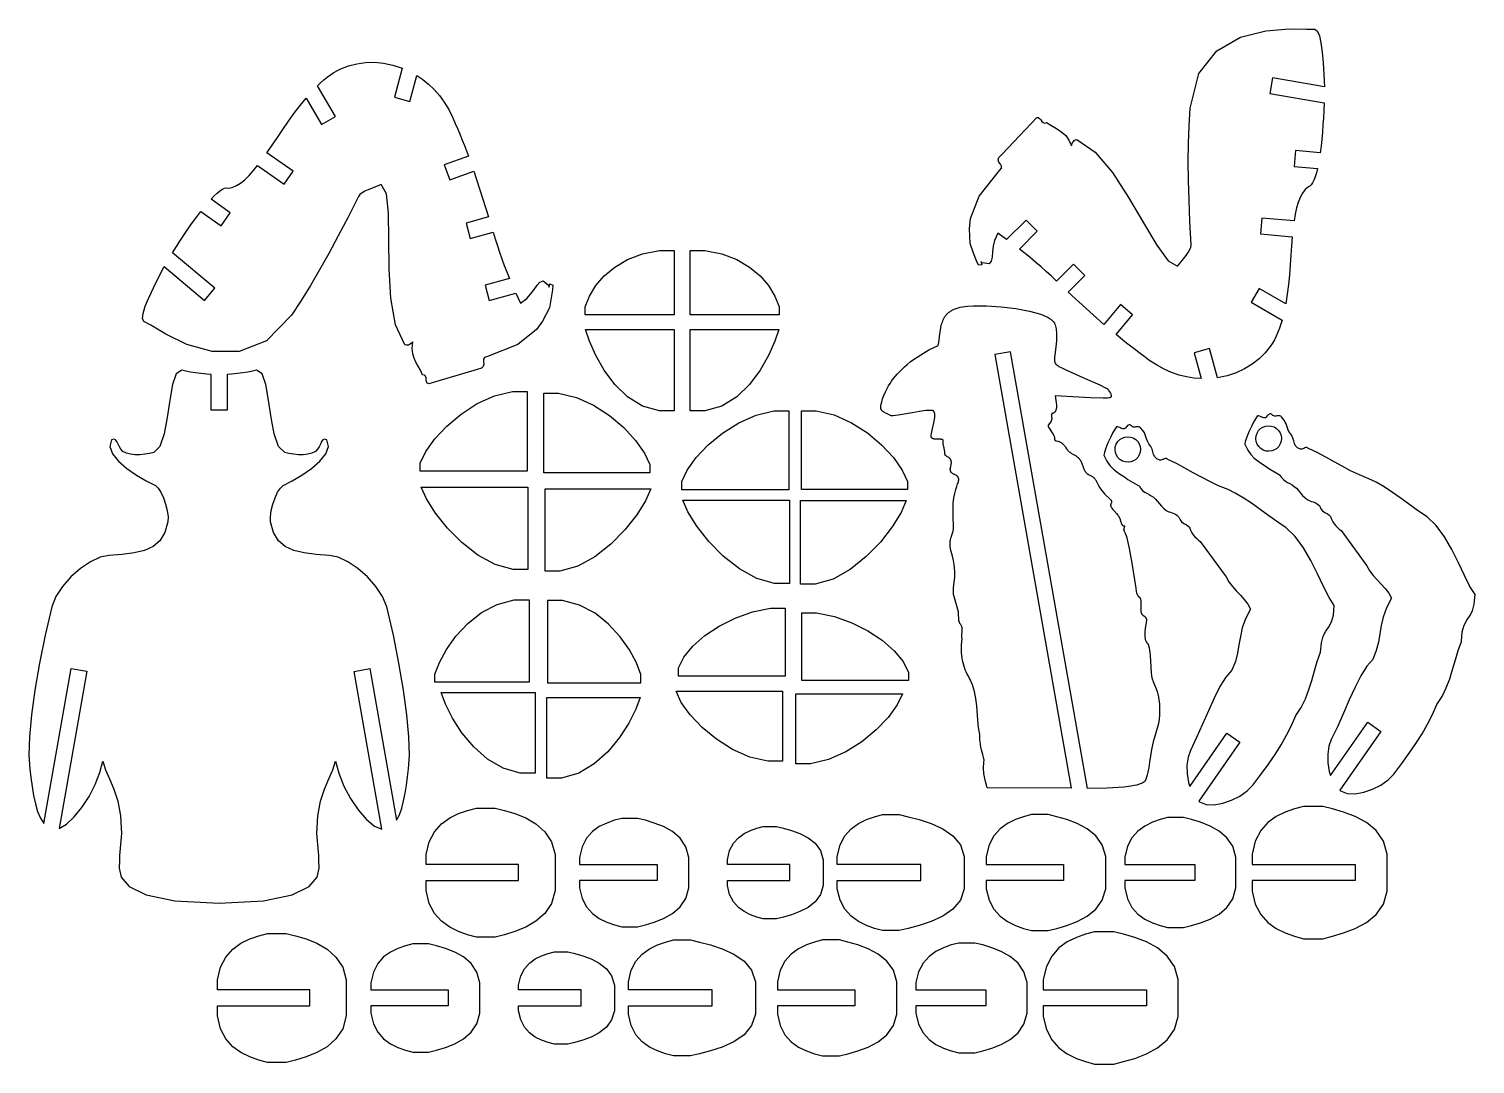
# Model space of a CAD drawing. Extents: x 21.9 to 44.5, y -44.5 to -28.3.
import ezdxf

# ---------------------------------------------------------------- set-up
doc = ezdxf.new("R2010")
doc.units = 0
doc.header["$MEASUREMENT"] = 0
doc.layers.add('DXF', color=18, linetype='CONTINUOUS')

msp = doc.modelspace()

# ---------------------------------------------------------------- linework, layer by layer
at = {"layer": 'DXF'}
for points in [[(37.058, -31.507), (37.008, -31.623), (36.989, -31.709), (36.979, -31.8), (36.97, -31.885), (36.958, -31.947), (36.923, -31.988), (36.817, -31.972), (36.793, -31.949), (36.812, -32.003), (36.758, -32.01), (36.725, -31.941), (36.679, -31.822), (36.627, -31.671), (36.614, -31.437), (36.634, -31.279), (36.77, -30.925), (37.088, -30.525), (37.12, -30.491), (37.119, -30.459), (37.101, -30.428), (37.078, -30.396), (37.065, -30.36), (37.077, -30.319), (37.127, -30.27), (37.67, -29.694), (37.695, -29.694), (37.715, -29.709), (37.733, -29.731), (37.751, -29.755), (37.771, -29.775), (37.795, -29.782), (37.824, -29.772), (37.889, -29.817), (37.952, -29.854), (38.013, -29.889), (38.071, -29.928), (38.124, -29.979), (38.172, -30.048), (38.214, -30.141), (38.222, -30.115), (38.229, -30.094), (38.238, -30.077), (38.249, -30.063), (38.263, -30.052), (38.279, -30.045), (38.301, -30.04), (38.584, -30.237), (38.855, -30.558), (39.11, -30.946), (39.343, -31.344), (39.552, -31.695), (39.732, -31.941), (39.878, -32.026), (39.926, -31.963), (39.971, -31.907), (40.011, -31.855), (40.045, -31.808), (40.071, -31.765), (40.087, -31.725), (40.092, -31.688), (40.072, -31.326), (40.057, -30.992), (40.048, -30.681), (40.045, -30.387), (40.048, -30.104), (40.057, -29.827), (40.073, -29.551), (40.21, -29.007), (40.493, -28.648), (40.863, -28.438), (41.261, -28.337), (41.626, -28.307), (41.9, -28.312), (42.024, -28.312), (42.066, -28.339), (42.099, -28.413), (42.125, -28.526), (42.144, -28.671), (42.158, -28.839), (42.169, -29.022), (42.179, -29.214), (41.366, -29.071), (41.323, -29.317), (42.174, -29.467), (42.168, -29.583), (42.163, -29.698), (42.156, -29.812), (42.148, -29.925), (42.139, -30.035), (42.128, -30.143), (42.114, -30.248), (41.725, -30.214), (41.703, -30.463), (42.069, -30.495), (42.052, -30.564), (42.034, -30.625), (42.015, -30.676), (41.994, -30.719), (41.973, -30.75), (41.95, -30.77), (41.927, -30.779), (41.876, -30.822), (41.833, -30.878), (41.796, -30.946), (41.765, -31.024), (41.74, -31.112), (41.719, -31.209), (41.702, -31.314), (41.197, -31.27), (41.176, -31.519), (41.675, -31.563), (41.664, -31.706), (41.653, -31.854), (41.642, -32.005), (41.63, -32.158), (41.615, -32.312), (41.596, -32.464), (41.572, -32.613), (41.155, -32.372), (41.03, -32.589), (41.514, -32.868), (41.495, -32.934), (41.473, -32.997), (41.449, -33.059), (41.423, -33.119), (41.394, -33.176), (41.363, -33.231), (41.329, -33.282), (41.25, -33.382), (41.155, -33.474), (41.047, -33.558), (40.926, -33.632), (40.794, -33.693), (40.652, -33.74), (40.502, -33.772), (40.379, -33.315), (40.138, -33.379), (40.247, -33.785), (40.133, -33.778), (40.018, -33.76), (39.901, -33.731), (39.783, -33.69), (39.665, -33.637), (39.547, -33.572), (39.429, -33.494), (39.348, -33.435), (39.27, -33.377), (39.195, -33.32), (39.121, -33.263), (39.05, -33.207), (38.981, -33.151), (38.914, -33.096), (39.173, -32.787), (38.982, -32.626), (38.723, -32.935), (38.165, -32.429), (38.423, -32.17), (38.247, -31.993), (37.982, -32.258), (37.901, -32.182), (37.819, -32.108), (37.738, -32.035), (37.656, -31.964), (37.572, -31.893), (37.487, -31.824), (37.4, -31.756), (37.679, -31.478), (37.502, -31.301), (37.195, -31.607)], [(29.578, -32.604), (29.678, -32.528), (29.738, -32.464), (29.792, -32.39), (29.843, -32.32), (29.883, -32.274), (29.935, -32.255), (30.018, -32.321), (30.028, -32.354), (30.039, -32.298), (30.089, -32.319), (30.083, -32.395), (30.063, -32.521), (30.033, -32.678), (29.927, -32.887), (29.83, -33.014), (29.536, -33.253), (29.061, -33.44), (29.016, -33.454), (29, -33.481), (29.001, -33.517), (29.004, -33.557), (28.997, -33.594), (28.967, -33.624), (28.9, -33.641), (28.141, -33.869), (28.119, -33.856), (28.109, -33.833), (28.104, -33.804), (28.101, -33.775), (28.093, -33.748), (28.077, -33.73), (28.046, -33.724), (28.013, -33.652), (27.977, -33.589), (27.941, -33.528), (27.911, -33.465), (27.89, -33.395), (27.883, -33.311), (27.893, -33.21), (27.874, -33.228), (27.856, -33.242), (27.84, -33.253), (27.824, -33.259), (27.807, -33.262), (27.788, -33.26), (27.767, -33.254), (27.62, -32.941), (27.546, -32.527), (27.52, -32.064), (27.517, -31.603), (27.511, -31.195), (27.479, -30.892), (27.394, -30.745), (27.322, -30.775), (27.255, -30.802), (27.194, -30.826), (27.141, -30.85), (27.097, -30.874), (27.063, -30.901), (27.04, -30.931), (26.877, -31.254), (26.723, -31.551), (26.575, -31.825), (26.431, -32.081), (26.287, -32.324), (26.141, -32.559), (25.989, -32.791), (25.598, -33.194), (25.173, -33.362), (24.747, -33.36), (24.353, -33.249), (24.021, -33.091), (23.786, -32.95), (23.679, -32.888), (23.656, -32.844), (23.664, -32.763), (23.699, -32.652), (23.755, -32.518), (23.826, -32.365), (23.908, -32.2), (23.996, -32.029), (24.628, -32.56), (24.789, -32.368), (24.127, -31.813), (24.189, -31.716), (24.252, -31.619), (24.315, -31.523), (24.378, -31.429), (24.441, -31.338), (24.505, -31.251), (24.569, -31.167), (24.889, -31.391), (25.032, -31.186), (24.731, -30.976), (24.781, -30.924), (24.827, -30.881), (24.869, -30.845), (24.908, -30.819), (24.943, -30.802), (24.972, -30.796), (24.997, -30.801), (25.062, -30.789), (25.128, -30.762), (25.193, -30.721), (25.259, -30.669), (25.325, -30.605), (25.392, -30.532), (25.459, -30.449), (25.874, -30.74), (26.017, -30.535), (25.607, -30.248), (25.688, -30.129), (25.771, -30.006), (25.857, -29.881), (25.944, -29.754), (26.033, -29.629), (26.126, -29.507), (26.221, -29.39), (26.461, -29.806), (26.678, -29.681), (26.399, -29.198), (26.448, -29.151), (26.499, -29.106), (26.55, -29.064), (26.603, -29.026), (26.656, -28.991), (26.711, -28.959), (26.766, -28.931), (26.885, -28.885), (27.013, -28.852), (27.149, -28.834), (27.29, -28.83), (27.435, -28.843), (27.581, -28.873), (27.727, -28.921), (27.605, -29.378), (27.846, -29.443), (27.955, -29.037), (28.05, -29.1), (28.14, -29.174), (28.227, -29.257), (28.309, -29.351), (28.385, -29.456), (28.455, -29.572), (28.518, -29.698), (28.558, -29.789), (28.597, -29.879), (28.633, -29.966), (28.668, -30.052), (28.702, -30.136), (28.734, -30.219), (28.764, -30.3), (28.385, -30.438), (28.471, -30.673), (28.85, -30.535), (29.08, -31.253), (28.726, -31.348), (28.791, -31.589), (29.152, -31.492), (29.185, -31.598), (29.219, -31.703), (29.253, -31.807), (29.288, -31.91), (29.325, -32.013), (29.364, -32.115), (29.406, -32.217), (29.025, -32.319), (29.09, -32.561), (29.509, -32.449)], [(31.757, -31.778), (31.989, -31.778), (31.989, -32.787), (30.595, -32.787), (30.595, -32.66), (30.661, -32.492), (30.76, -32.328), (30.893, -32.175), (31.06, -32.037), (31.259, -31.921), (31.491, -31.833)], [(32.239, -31.778), (32.47, -31.778), (32.736, -31.833), (32.968, -31.921), (33.168, -32.037), (33.334, -32.175), (33.467, -32.328), (33.567, -32.492), (33.633, -32.66), (33.633, -32.787), (32.239, -32.787)], [(38.466, -40.204), (37.26, -33.364), (37.014, -33.407), (38.212, -40.203), (36.895, -40.197), (36.867, -40.099), (36.855, -40.049), (36.845, -39.997), (36.842, -39.97), (36.839, -39.943), (36.837, -39.915), (36.837, -39.886), (36.838, -39.856), (36.84, -39.825), (36.843, -39.794), (36.848, -39.761), (36.838, -39.715), (36.828, -39.676), (36.805, -39.603), (36.795, -39.56), (36.787, -39.509), (36.78, -39.444), (36.776, -39.363), (36.759, -39.25), (36.748, -39.136), (36.729, -38.909), (36.715, -38.798), (36.706, -38.743), (36.695, -38.689), (36.681, -38.636), (36.664, -38.584), (36.643, -38.533), (36.632, -38.508), (36.619, -38.483), (36.6, -38.449), (36.582, -38.415), (36.565, -38.38), (36.551, -38.345), (36.538, -38.309), (36.526, -38.273), (36.517, -38.236), (36.508, -38.199), (36.502, -38.161), (36.497, -38.121), (36.493, -38.081), (36.492, -38.04), (36.492, -37.997), (36.493, -37.954), (36.5, -37.862), (36.499, -37.854), (36.498, -37.846), (36.497, -37.83), (36.496, -37.814), (36.497, -37.799), (36.502, -37.745), (36.503, -37.732), (36.503, -37.718), (36.503, -37.712), (36.503, -37.705), (36.502, -37.698), (36.501, -37.692), (36.499, -37.685), (36.498, -37.678), (36.495, -37.671), (36.493, -37.664), (36.49, -37.657), (36.486, -37.649), (36.482, -37.642), (36.477, -37.634), (36.475, -37.632), (36.473, -37.63), (36.471, -37.627), (36.469, -37.625), (36.466, -37.62), (36.463, -37.614), (36.46, -37.609), (36.458, -37.603), (36.456, -37.597), (36.454, -37.591), (36.453, -37.585), (36.451, -37.579), (36.449, -37.566), (36.447, -37.552), (36.447, -37.539), (36.445, -37.485), (36.444, -37.46), (36.443, -37.449), (36.443, -37.444), (36.442, -37.438), (36.371, -37.182), (36.368, -37.166), (36.366, -37.151), (36.365, -37.136), (36.364, -37.121), (36.364, -37.107), (36.365, -37.092), (36.367, -37.063), (36.382, -36.933), (36.385, -36.894), (36.386, -36.852), (36.385, -36.806), (36.382, -36.755), (36.375, -36.699), (36.365, -36.637), (36.35, -36.569), (36.33, -36.493), (36.321, -36.455), (36.318, -36.437), (36.315, -36.421), (36.313, -36.405), (36.312, -36.39), (36.312, -36.375), (36.312, -36.361), (36.313, -36.348), (36.314, -36.336), (36.316, -36.324), (36.318, -36.312), (36.323, -36.29), (36.33, -36.269), (36.356, -36.189), (36.359, -36.178), (36.361, -36.167), (36.363, -36.156), (36.365, -36.145), (36.366, -36.132), (36.366, -36.12), (36.366, -36.107), (36.365, -36.093), (36.358, -35.958), (36.358, -35.841), (36.363, -35.74), (36.373, -35.654), (36.386, -35.583), (36.4, -35.523), (36.416, -35.475), (36.43, -35.436), (36.437, -35.418), (36.442, -35.402), (36.444, -35.394), (36.445, -35.387), (36.446, -35.38), (36.447, -35.374), (36.447, -35.368), (36.447, -35.362), (36.447, -35.357), (36.446, -35.352), (36.446, -35.349), (36.445, -35.347), (36.445, -35.345), (36.444, -35.342), (36.443, -35.34), (36.443, -35.338), (36.442, -35.336), (36.441, -35.334), (36.44, -35.332), (36.439, -35.33), (36.438, -35.328), (36.437, -35.327), (36.434, -35.323), (36.432, -35.32), (36.429, -35.317), (36.426, -35.314), (36.423, -35.311), (36.419, -35.309), (36.416, -35.306), (36.412, -35.304), (36.405, -35.3), (36.389, -35.292), (36.373, -35.284), (36.365, -35.28), (36.357, -35.276), (36.35, -35.271), (36.346, -35.268), (36.343, -35.266), (36.339, -35.263), (36.336, -35.26), (36.333, -35.257), (36.331, -35.254), (36.328, -35.25), (36.326, -35.246), (36.324, -35.242), (36.323, -35.24), (36.322, -35.238), (36.321, -35.236), (36.32, -35.234), (36.319, -35.229), (36.318, -35.224), (36.317, -35.219), (36.316, -35.213), (36.316, -35.207), (36.316, -35.201), (36.317, -35.195), (36.318, -35.188), (36.319, -35.18), (36.32, -35.173), (36.322, -35.165), (36.326, -35.149), (36.329, -35.134), (36.331, -35.12), (36.332, -35.108), (36.332, -35.102), (36.332, -35.096), (36.332, -35.091), (36.331, -35.086), (36.33, -35.081), (36.33, -35.077), (36.329, -35.072), (36.327, -35.068), (36.326, -35.064), (36.325, -35.06), (36.323, -35.057), (36.321, -35.053), (36.319, -35.05), (36.317, -35.047), (36.315, -35.044), (36.313, -35.041), (36.311, -35.038), (36.308, -35.036), (36.306, -35.033), (36.303, -35.031), (36.298, -35.027), (36.293, -35.023), (36.281, -35.016), (36.27, -35.009), (36.259, -35.003), (36.254, -34.999), (36.249, -34.996), (36.247, -34.994), (36.245, -34.992), (36.243, -34.99), (36.241, -34.988), (36.239, -34.986), (36.237, -34.984), (36.236, -34.981), (36.234, -34.979), (36.233, -34.976), (36.233, -34.975), (36.232, -34.974), (36.231, -34.971), (36.23, -34.968), (36.23, -34.965), (36.229, -34.961), (36.229, -34.958), (36.229, -34.954), (36.229, -34.94), (36.229, -34.926), (36.227, -34.912), (36.225, -34.899), (36.22, -34.874), (36.213, -34.85), (36.208, -34.827), (36.205, -34.816), (36.204, -34.805), (36.202, -34.794), (36.202, -34.789), (36.202, -34.783), (36.202, -34.778), (36.203, -34.772), (36.203, -34.767), (36.204, -34.761), (36.204, -34.76), (36.205, -34.758), (36.205, -34.757), (36.205, -34.756), (36.205, -34.755), (36.205, -34.754), (36.205, -34.754), (36.204, -34.753), (36.204, -34.753), (36.204, -34.752), (36.204, -34.751), (36.204, -34.751), (36.204, -34.75), (36.204, -34.75), (36.203, -34.75), (36.203, -34.749), (36.203, -34.749), (36.203, -34.748), (36.202, -34.748), (36.202, -34.747), (36.202, -34.747), (36.201, -34.746), (36.201, -34.746), (36.2, -34.745), (36.199, -34.745), (36.199, -34.744), (36.198, -34.743), (36.197, -34.743), (36.196, -34.742), (36.195, -34.742), (36.194, -34.741), (36.192, -34.741), (36.191, -34.74), (36.188, -34.739), (36.186, -34.739), (36.183, -34.738), (36.18, -34.737), (36.173, -34.737), (36.165, -34.736), (36.149, -34.736), (36.114, -34.736), (36.096, -34.736), (36.078, -34.735), (36.069, -34.734), (36.061, -34.732), (36.057, -34.731), (36.054, -34.73), (36.05, -34.729), (36.046, -34.728), (36.043, -34.726), (36.04, -34.725), (36.037, -34.723), (36.034, -34.721), (36.033, -34.72), (36.031, -34.719), (36.03, -34.718), (36.029, -34.717), (36.028, -34.716), (36.026, -34.715), (36.025, -34.714), (36.024, -34.712), (36.023, -34.711), (36.023, -34.71), (36.022, -34.708), (36.021, -34.707), (36.02, -34.705), (36.02, -34.703), (36.019, -34.702), (36.018, -34.7), (36.018, -34.698), (36.018, -34.696), (36.017, -34.695), (36.017, -34.693), (36.017, -34.691), (36.017, -34.689), (36.017, -34.684), (36.017, -34.675), (36.018, -34.665), (36.022, -34.643), (36.032, -34.592), (36.059, -34.477), (36.069, -34.42), (36.072, -34.393), (36.073, -34.381), (36.074, -34.369), (36.074, -34.357), (36.073, -34.346), (36.073, -34.341), (36.072, -34.336), (36.071, -34.331), (36.07, -34.326), (36.069, -34.321), (36.068, -34.317), (36.066, -34.313), (36.064, -34.309), (36.063, -34.307), (36.062, -34.306), (36.061, -34.304), (36.06, -34.302), (36.059, -34.301), (36.058, -34.299), (36.056, -34.298), (36.055, -34.296), (36.054, -34.295), (36.054, -34.295), (36.053, -34.294), (36.052, -34.294), (36.051, -34.293), (36.05, -34.292), (36.048, -34.291), (36.046, -34.29), (36.044, -34.289), (36.041, -34.288), (36.039, -34.287), (36.036, -34.287), (36.033, -34.286), (36.026, -34.285), (36.019, -34.284), (36.012, -34.283), (35.995, -34.283), (35.976, -34.283), (35.934, -34.286), (35.832, -34.3), (35.718, -34.319), (35.501, -34.358), (35.458, -34.363), (35.422, -34.367), (35.407, -34.367), (35.4, -34.367), (35.395, -34.367), (35.389, -34.366), (35.387, -34.366), (35.385, -34.365), (35.382, -34.365), (35.381, -34.364), (35.38, -34.364), (35.379, -34.363), (35.378, -34.363), (35.377, -34.363), (35.326, -34.338), (35.3, -34.325), (35.287, -34.318), (35.275, -34.311), (35.264, -34.303), (35.259, -34.299), (35.254, -34.295), (35.249, -34.291), (35.245, -34.286), (35.241, -34.282), (35.239, -34.279), (35.237, -34.277), (35.236, -34.274), (35.234, -34.272), (35.233, -34.269), (35.231, -34.267), (35.23, -34.264), (35.229, -34.261), (35.228, -34.258), (35.227, -34.256), (35.227, -34.253), (35.226, -34.25), (35.226, -34.247), (35.226, -34.244), (35.225, -34.241), (35.225, -34.237), (35.226, -34.234), (35.226, -34.231), (35.229, -34.212), (35.233, -34.184), (35.242, -34.147), (35.255, -34.103), (35.273, -34.051), (35.298, -33.993), (35.33, -33.93), (35.349, -33.896), (35.371, -33.862), (35.395, -33.827), (35.421, -33.791), (35.45, -33.754), (35.482, -33.716), (35.517, -33.679), (35.555, -33.641), (35.596, -33.602), (35.64, -33.564), (35.688, -33.525), (35.739, -33.487), (35.852, -33.411), (35.981, -33.336), (36.127, -33.265), (36.136, -33.222), (36.142, -33.178), (36.153, -33.086), (36.166, -32.994), (36.175, -32.948), (36.181, -32.926), (36.188, -32.904), (36.196, -32.883), (36.205, -32.862), (36.215, -32.842), (36.226, -32.823), (36.232, -32.813), (36.239, -32.804), (36.246, -32.795), (36.253, -32.786), (36.261, -32.777), (36.269, -32.768), (36.278, -32.76), (36.287, -32.752), (36.297, -32.744), (36.307, -32.737), (36.317, -32.729), (36.328, -32.722), (36.34, -32.716), (36.352, -32.709), (36.365, -32.703), (36.378, -32.697), (36.406, -32.686), (36.437, -32.677), (36.47, -32.668), (36.506, -32.662), (36.544, -32.656), (36.586, -32.652), (36.677, -32.646), (36.778, -32.643), (36.885, -32.645), (37.113, -32.659), (37.343, -32.688), (37.454, -32.707), (37.559, -32.729), (37.656, -32.754), (37.743, -32.782), (37.782, -32.797), (37.818, -32.813), (37.851, -32.83), (37.865, -32.838), (37.879, -32.847), (37.892, -32.856), (37.904, -32.865), (37.914, -32.874), (37.924, -32.883), (37.928, -32.888), (37.933, -32.892), (37.936, -32.897), (37.94, -32.902), (37.943, -32.907), (37.946, -32.912), (37.948, -32.917), (37.951, -32.922), (37.958, -32.942), (37.965, -32.963), (37.97, -32.985), (37.974, -33.007), (37.977, -33.029), (37.98, -33.052), (37.982, -33.099), (37.981, -33.146), (37.978, -33.194), (37.968, -33.287), (37.957, -33.374), (37.949, -33.45), (37.949, -33.467), (37.949, -33.483), (37.949, -33.498), (37.951, -33.512), (37.952, -33.518), (37.953, -33.524), (37.954, -33.53), (37.956, -33.536), (37.958, -33.541), (37.959, -33.543), (37.96, -33.546), (37.961, -33.548), (37.963, -33.55), (37.964, -33.552), (37.965, -33.554), (37.967, -33.556), (37.969, -33.558), (37.971, -33.56), (37.973, -33.562), (37.978, -33.567), (37.985, -33.572), (37.999, -33.582), (38.018, -33.593), (38.062, -33.618), (38.117, -33.645), (38.391, -33.767), (38.659, -33.884), (38.749, -33.928), (38.765, -33.936), (38.777, -33.944), (38.782, -33.948), (38.784, -33.949), (38.785, -33.951), (38.787, -33.952), (38.787, -33.953), (38.788, -33.954), (38.789, -33.954), (38.789, -33.955), (38.789, -33.955), (38.79, -33.956), (38.813, -33.995), (38.824, -34.015), (38.829, -34.025), (38.833, -34.034), (38.834, -34.039), (38.836, -34.043), (38.837, -34.048), (38.837, -34.05), (38.838, -34.052), (38.838, -34.054), (38.838, -34.056), (38.838, -34.058), (38.838, -34.059), (38.838, -34.061), (38.838, -34.063), (38.838, -34.065), (38.837, -34.067), (38.837, -34.067), (38.837, -34.068), (38.836, -34.069), (38.836, -34.07), (38.836, -34.071), (38.835, -34.071), (38.835, -34.072), (38.834, -34.073), (38.834, -34.074), (38.833, -34.074), (38.833, -34.075), (38.832, -34.076), (38.832, -34.076), (38.831, -34.077), (38.83, -34.078), (38.83, -34.078), (38.828, -34.079), (38.826, -34.081), (38.825, -34.082), (38.823, -34.083), (38.821, -34.084), (38.818, -34.085), (38.816, -34.085), (38.813, -34.086), (38.811, -34.087), (38.807, -34.087), (38.799, -34.088), (38.777, -34.09), (38.712, -34.091), (38.515, -34.084), (37.959, -34.054), (37.972, -34.128), (37.977, -34.164), (37.979, -34.198), (37.98, -34.214), (37.98, -34.229), (37.979, -34.243), (37.978, -34.25), (37.977, -34.257), (37.976, -34.264), (37.974, -34.27), (37.972, -34.276), (37.97, -34.282), (37.968, -34.287), (37.965, -34.292), (37.964, -34.295), (37.963, -34.297), (37.961, -34.3), (37.959, -34.302), (37.956, -34.306), (37.953, -34.31), (37.95, -34.313), (37.946, -34.316), (37.943, -34.318), (37.94, -34.32), (37.937, -34.322), (37.934, -34.324), (37.931, -34.325), (37.928, -34.326), (37.923, -34.328), (37.918, -34.33), (37.916, -34.331), (37.914, -34.332), (37.912, -34.333), (37.911, -34.333), (37.91, -34.334), (37.909, -34.334), (37.908, -34.335), (37.907, -34.336), (37.907, -34.336), (37.906, -34.337), (37.905, -34.337), (37.905, -34.338), (37.905, -34.339), (37.904, -34.34), (37.903, -34.341), (37.903, -34.342), (37.902, -34.343), (37.902, -34.345), (37.902, -34.346), (37.901, -34.347), (37.901, -34.349), (37.901, -34.351), (37.901, -34.355), (37.901, -34.359), (37.901, -34.364), (37.902, -34.369), (37.903, -34.382), (37.904, -34.388), (37.905, -34.395), (37.905, -34.401), (37.905, -34.407), (37.905, -34.413), (37.905, -34.418), (37.904, -34.423), (37.903, -34.428), (37.902, -34.433), (37.9, -34.438), (37.899, -34.442), (37.897, -34.447), (37.895, -34.451), (37.893, -34.455), (37.891, -34.459), (37.889, -34.462), (37.85, -34.515), (37.85, -34.515), (37.849, -34.516), (37.849, -34.517), (37.849, -34.518), (37.848, -34.519), (37.848, -34.52), (37.848, -34.521), (37.848, -34.522), (37.848, -34.523), (37.848, -34.524), (37.848, -34.525), (37.848, -34.526), (37.848, -34.527), (37.848, -34.528), (37.848, -34.531), (37.849, -34.533), (37.85, -34.535), (37.851, -34.538), (37.852, -34.54), (37.854, -34.546), (37.857, -34.551), (37.864, -34.563), (37.873, -34.576), (37.892, -34.604), (37.913, -34.633), (37.922, -34.648), (37.931, -34.663), (37.935, -34.67), (37.938, -34.678), (37.941, -34.685), (37.943, -34.693), (37.945, -34.7), (37.946, -34.704), (37.947, -34.707), (37.947, -34.711), (37.948, -34.714), (37.948, -34.718), (37.948, -34.721), (37.948, -34.725), (37.948, -34.728), (37.948, -34.731), (37.948, -34.734), (37.949, -34.736), (37.949, -34.738), (37.949, -34.74), (37.95, -34.741), (37.95, -34.742), (37.951, -34.743), (37.951, -34.744), (37.952, -34.745), (37.952, -34.746), (37.953, -34.746), (37.953, -34.747), (37.954, -34.748), (37.954, -34.749), (37.955, -34.75), (37.956, -34.75), (37.956, -34.751), (37.957, -34.752), (37.958, -34.752), (37.959, -34.753), (37.96, -34.753), (37.961, -34.754), (37.963, -34.755), (37.965, -34.756), (37.967, -34.757), (37.969, -34.758), (37.974, -34.759), (37.978, -34.761), (38.001, -34.766), (38.014, -34.77), (38.021, -34.773), (38.029, -34.776), (38.036, -34.779), (38.044, -34.783), (38.051, -34.788), (38.059, -34.793), (38.068, -34.799), (38.076, -34.806), (38.084, -34.814), (38.093, -34.823), (38.102, -34.832), (38.11, -34.843), (38.119, -34.856), (38.128, -34.869), (38.137, -34.883), (38.146, -34.895), (38.155, -34.906), (38.164, -34.916), (38.172, -34.925), (38.181, -34.933), (38.19, -34.94), (38.199, -34.947), (38.208, -34.953), (38.217, -34.959), (38.235, -34.969), (38.269, -34.987), (38.286, -34.997), (38.295, -35.003), (38.303, -35.009), (38.311, -35.015), (38.319, -35.022), (38.327, -35.03), (38.334, -35.039), (38.342, -35.048), (38.349, -35.059), (38.357, -35.071), (38.364, -35.084), (38.371, -35.098), (38.378, -35.114), (38.384, -35.131), (38.391, -35.15), (38.404, -35.186), (38.41, -35.201), (38.416, -35.214), (38.423, -35.227), (38.429, -35.238), (38.436, -35.247), (38.442, -35.256), (38.448, -35.263), (38.455, -35.269), (38.461, -35.275), (38.468, -35.28), (38.475, -35.284), (38.481, -35.288), (38.488, -35.292), (38.494, -35.295), (38.521, -35.307), (38.528, -35.311), (38.535, -35.315), (38.542, -35.319), (38.549, -35.324), (38.556, -35.33), (38.563, -35.336), (38.57, -35.343), (38.577, -35.352), (38.584, -35.361), (38.592, -35.372), (38.599, -35.384), (38.607, -35.398), (38.635, -35.451), (38.661, -35.494), (38.685, -35.531), (38.709, -35.562), (38.732, -35.589), (38.756, -35.614), (38.811, -35.664), (38.817, -35.67), (38.823, -35.677), (38.829, -35.682), (38.833, -35.688), (38.835, -35.69), (38.836, -35.693), (38.838, -35.695), (38.839, -35.697), (38.84, -35.7), (38.841, -35.702), (38.842, -35.704), (38.843, -35.706), (38.843, -35.708), (38.843, -35.71), (38.844, -35.712), (38.844, -35.714), (38.844, -35.716), (38.844, -35.718), (38.844, -35.719), (38.843, -35.721), (38.843, -35.723), (38.842, -35.725), (38.842, -35.726), (38.841, -35.728), (38.84, -35.731), (38.839, -35.735), (38.832, -35.748), (38.831, -35.751), (38.83, -35.755), (38.829, -35.757), (38.829, -35.759), (38.828, -35.761), (38.828, -35.763), (38.828, -35.765), (38.828, -35.767), (38.828, -35.769), (38.828, -35.771), (38.828, -35.773), (38.828, -35.776), (38.829, -35.778), (38.829, -35.78), (38.83, -35.783), (38.831, -35.785), (38.832, -35.788), (38.833, -35.791), (38.835, -35.794), (38.836, -35.797), (38.84, -35.803), (38.849, -35.816), (38.858, -35.828), (38.878, -35.852), (38.921, -35.9), (38.94, -35.924), (38.949, -35.935), (38.957, -35.947), (38.964, -35.959), (38.968, -35.965), (38.971, -35.971), (38.973, -35.977), (38.975, -35.983), (38.977, -35.989), (38.979, -35.995), (38.989, -36.036), (38.991, -36.044), (38.994, -36.051), (38.996, -36.058), (38.998, -36.061), (38.999, -36.063), (39.001, -36.066), (39.002, -36.068), (39.004, -36.071), (39.006, -36.073), (39.007, -36.075), (39.009, -36.077), (39.011, -36.079), (39.013, -36.08), (39.016, -36.082), (39.018, -36.083), (39.02, -36.084), (39.023, -36.086), (39.026, -36.087), (39.029, -36.088), (39.032, -36.089), (39.035, -36.09), (39.037, -36.09), (39.038, -36.09), (39.039, -36.091), (39.041, -36.091), (39.042, -36.092), (39.042, -36.092), (39.043, -36.093), (39.043, -36.093), (39.044, -36.093), (39.044, -36.093), (39.044, -36.094), (39.045, -36.094), (39.045, -36.094), (39.045, -36.095), (39.045, -36.095), (39.046, -36.095), (39.046, -36.096), (39.046, -36.096), (39.046, -36.096), (39.046, -36.097), (39.046, -36.097), (39.047, -36.097), (39.047, -36.098), (39.047, -36.098), (39.047, -36.098), (39.047, -36.099), (39.047, -36.099), (39.047, -36.1), (39.047, -36.1), (39.047, -36.101), (39.047, -36.101), (39.047, -36.101), (39.046, -36.102), (39.046, -36.103), (39.046, -36.104), (39.046, -36.105), (39.045, -36.107), (39.04, -36.117), (39.038, -36.122), (39.037, -36.125), (39.035, -36.128), (39.035, -36.132), (39.034, -36.135), (39.033, -36.138), (39.033, -36.142), (39.032, -36.144), (39.032, -36.146), (39.032, -36.148), (39.033, -36.149), (39.033, -36.151), (39.033, -36.153), (39.033, -36.155), (39.034, -36.158), (39.034, -36.16), (39.035, -36.162), (39.036, -36.164), (39.036, -36.166), (39.037, -36.168), (39.038, -36.171), (39.04, -36.173), (39.041, -36.175), (39.047, -36.185), (39.052, -36.196), (39.058, -36.208), (39.063, -36.223), (39.075, -36.258), (39.088, -36.306), (39.119, -36.449), (39.159, -36.678), (39.221, -37.068), (39.231, -37.12), (39.236, -37.141), (39.241, -37.159), (39.244, -37.166), (39.247, -37.173), (39.25, -37.18), (39.252, -37.182), (39.254, -37.185), (39.255, -37.187), (39.257, -37.19), (39.259, -37.192), (39.261, -37.194), (39.263, -37.196), (39.264, -37.198), (39.266, -37.199), (39.269, -37.201), (39.271, -37.202), (39.273, -37.204), (39.274, -37.205), (39.276, -37.207), (39.278, -37.208), (39.28, -37.21), (39.281, -37.212), (39.283, -37.214), (39.284, -37.215), (39.285, -37.217), (39.288, -37.221), (39.29, -37.225), (39.292, -37.23), (39.294, -37.234), (39.296, -37.239), (39.297, -37.244), (39.298, -37.249), (39.299, -37.254), (39.3, -37.259), (39.301, -37.27), (39.302, -37.281), (39.302, -37.292), (39.302, -37.316), (39.301, -37.363), (39.301, -37.407), (39.301, -37.417), (39.302, -37.427), (39.303, -37.436), (39.304, -37.44), (39.305, -37.445), (39.306, -37.449), (39.307, -37.453), (39.308, -37.458), (39.31, -37.462), (39.312, -37.465), (39.314, -37.469), (39.316, -37.473), (39.318, -37.477), (39.321, -37.48), (39.324, -37.484), (39.327, -37.487), (39.331, -37.49), (39.335, -37.493), (39.339, -37.496), (39.344, -37.499), (39.348, -37.502), (39.353, -37.505), (39.358, -37.508), (39.362, -37.511), (39.365, -37.514), (39.369, -37.517), (39.372, -37.521), (39.375, -37.524), (39.377, -37.528), (39.379, -37.532), (39.381, -37.535), (39.383, -37.539), (39.384, -37.543), (39.386, -37.546), (39.387, -37.55), (39.388, -37.554), (39.388, -37.558), (39.389, -37.562), (39.389, -37.565), (39.389, -37.569), (39.389, -37.573), (39.389, -37.58), (39.388, -37.587), (39.387, -37.594), (39.386, -37.6), (39.384, -37.611), (39.374, -37.661), (39.367, -37.702), (39.363, -37.75), (39.362, -37.774), (39.362, -37.8), (39.363, -37.824), (39.365, -37.836), (39.367, -37.848), (39.369, -37.86), (39.372, -37.871), (39.375, -37.882), (39.379, -37.892), (39.382, -37.897), (39.384, -37.902), (39.386, -37.907), (39.389, -37.911), (39.392, -37.916), (39.395, -37.92), (39.398, -37.924), (39.402, -37.928), (39.403, -37.93), (39.405, -37.932), (39.407, -37.934), (39.408, -37.936), (39.411, -37.941), (39.414, -37.946), (39.417, -37.952), (39.42, -37.958), (39.422, -37.965), (39.424, -37.971), (39.429, -37.986), (39.433, -38.002), (39.439, -38.038), (39.444, -38.078), (39.448, -38.121), (39.454, -38.213), (39.466, -38.395), (39.47, -38.435), (39.476, -38.471), (39.48, -38.487), (39.484, -38.502), (39.488, -38.516), (39.491, -38.522), (39.493, -38.528), (39.516, -38.58), (39.542, -38.647), (39.555, -38.686), (39.566, -38.729), (39.577, -38.775), (39.585, -38.825), (39.592, -38.878), (39.596, -38.934), (39.596, -38.994), (39.594, -39.056), (39.587, -39.122), (39.576, -39.19), (39.56, -39.261), (39.538, -39.335), (39.497, -39.475), (39.47, -39.596), (39.438, -39.794), (39.426, -39.877), (39.412, -39.953), (39.403, -39.99), (39.392, -40.027), (39.378, -40.063), (39.361, -40.1), (39.356, -40.104), (39.351, -40.108), (39.345, -40.111), (39.339, -40.115), (39.325, -40.122), (39.31, -40.128), (39.294, -40.135), (39.277, -40.141), (39.238, -40.152), (39.195, -40.161), (39.146, -40.17), (39.037, -40.184), (38.775, -40.2)], [(31.06, -33.876), (30.893, -33.653), (30.76, -33.421), (30.661, -33.2), (30.597, -33.016), (31.989, -33.016), (31.989, -34.292), (31.757, -34.292), (31.491, -34.215), (31.259, -34.07)], [(33.467, -33.421), (33.334, -33.653), (33.168, -33.876), (32.968, -34.07), (32.736, -34.215), (32.47, -34.292), (32.239, -34.292), (32.239, -33.016), (33.63, -33.016), (33.567, -33.2)], [(22.012, -40.565), (22.056, -40.669), (22.11, -40.754), (22.539, -38.324), (22.785, -38.367), (22.35, -40.831), (22.466, -40.764), (22.587, -40.651), (22.707, -40.504), (22.818, -40.331), (22.914, -40.145), (22.988, -39.957), (23.034, -39.776), (23.076, -39.913), (23.138, -40.056), (23.206, -40.216), (23.268, -40.404), (23.313, -40.633), (23.326, -40.913), (23.296, -41.255), (23.297, -41.333), (23.289, -41.454), (23.323, -41.597), (23.447, -41.743), (23.712, -41.872), (24.165, -41.964), (24.858, -42.001), (25.55, -41.964), (26.004, -41.872), (26.268, -41.743), (26.392, -41.597), (26.426, -41.454), (26.419, -41.333), (26.42, -41.255), (26.39, -40.913), (26.403, -40.633), (26.447, -40.404), (26.51, -40.216), (26.578, -40.056), (26.639, -39.913), (26.682, -39.776), (26.731, -39.968), (26.812, -40.168), (26.916, -40.363), (27.037, -40.542), (27.164, -40.69), (27.291, -40.795), (27.409, -40.844), (26.974, -38.372), (27.22, -38.329), (27.639, -40.704), (27.683, -40.617), (27.719, -40.514), (27.748, -40.4), (27.772, -40.278), (27.792, -40.152), (27.81, -40.023), (27.827, -39.896), (27.84, -39.684), (27.829, -39.398), (27.798, -39.054), (27.746, -38.664), (27.675, -38.243), (27.587, -37.803), (27.483, -37.359), (27.419, -37.199), (27.315, -37.041), (27.183, -36.892), (27.033, -36.762), (26.876, -36.657), (26.724, -36.585), (26.588, -36.555), (26.377, -36.54), (26.19, -36.516), (26.029, -36.476), (25.894, -36.414), (25.788, -36.324), (25.71, -36.198), (25.663, -36.031), (25.66, -35.95), (25.673, -35.854), (25.698, -35.752), (25.733, -35.653), (25.773, -35.566), (25.816, -35.499), (25.858, -35.462), (26, -35.389), (26.154, -35.297), (26.305, -35.192), (26.435, -35.079), (26.53, -34.963), (26.572, -34.85), (26.546, -34.745), (26.509, -34.733), (26.482, -34.744), (26.461, -34.772), (26.443, -34.81), (26.423, -34.852), (26.398, -34.892), (26.365, -34.925), (26.31, -34.953), (26.246, -34.97), (26.175, -34.978), (26.1, -34.977), (26.024, -34.971), (25.951, -34.959), (25.884, -34.944), (25.787, -34.849), (25.721, -34.651), (25.672, -34.393), (25.632, -34.121), (25.588, -33.877), (25.529, -33.708), (25.445, -33.655), (25.381, -33.669), (25.309, -33.683), (25.23, -33.696), (25.144, -33.707), (25.053, -33.715), (24.983, -33.719), (24.983, -34.161), (24.983, -34.163), (24.983, -34.28), (24.733, -34.28), (24.733, -34.163), (24.733, -34.161), (24.733, -33.823), (24.733, -33.719), (24.662, -33.715), (24.571, -33.707), (24.486, -33.696), (24.407, -33.683), (24.335, -33.669), (24.27, -33.655), (24.186, -33.708), (24.128, -33.877), (24.084, -34.121), (24.043, -34.393), (23.995, -34.651), (23.928, -34.849), (23.832, -34.944), (23.764, -34.959), (23.691, -34.971), (23.616, -34.977), (23.541, -34.978), (23.47, -34.97), (23.405, -34.953), (23.35, -34.925), (23.317, -34.892), (23.293, -34.852), (23.273, -34.81), (23.255, -34.772), (23.234, -34.744), (23.207, -34.733), (23.169, -34.745), (23.143, -34.85), (23.186, -34.963), (23.28, -35.079), (23.411, -35.192), (23.561, -35.297), (23.715, -35.389), (23.857, -35.462), (23.899, -35.499), (23.942, -35.566), (23.983, -35.653), (24.017, -35.752), (24.043, -35.854), (24.056, -35.95), (24.053, -36.031), (24.006, -36.198), (23.928, -36.324), (23.821, -36.414), (23.686, -36.476), (23.525, -36.516), (23.338, -36.54), (23.128, -36.555), (22.991, -36.585), (22.839, -36.657), (22.683, -36.762), (22.533, -36.892), (22.4, -37.041), (22.297, -37.199), (22.233, -37.359), (22.128, -37.803), (22.04, -38.243), (21.97, -38.664), (21.918, -39.054), (21.886, -39.398), (21.876, -39.684), (21.888, -39.896), (21.907, -40.035), (21.927, -40.176), (21.95, -40.314), (21.978, -40.445)], [(29.453, -33.987), (29.685, -33.987), (29.685, -34.648), (29.685, -35.236), (29.488, -35.236), (28.399, -35.236), (28.01, -35.236), (28.01, -35.109), (28.095, -34.928), (28.236, -34.73), (28.423, -34.529), (28.648, -34.34), (28.901, -34.177), (29.172, -34.055)], [(29.944, -34.011), (30.176, -34.011), (30.456, -34.079), (30.725, -34.201), (30.975, -34.364), (31.198, -34.553), (31.382, -34.754), (31.522, -34.952), (31.606, -35.133), (31.606, -35.26), (30.535, -35.26), (29.947, -35.26), (29.944, -35.26), (29.944, -34.638)], [(33.783, -34.29), (33.783, -35.526), (32.108, -35.526), (32.108, -35.399), (32.193, -35.219), (32.334, -35.023), (32.522, -34.825), (32.746, -34.638), (32.999, -34.478), (33.271, -34.357), (33.551, -34.29)], [(33.984, -34.288), (34.216, -34.288), (34.496, -34.355), (34.765, -34.476), (35.016, -34.636), (35.238, -34.822), (35.423, -35.021), (35.562, -35.217), (35.646, -35.397), (35.646, -35.524), (33.984, -35.524)], [(41.84, -34.887), (41.823, -34.892), (41.806, -34.893), (41.758, -34.869), (41.728, -34.839), (41.71, -34.802), (41.698, -34.762), (41.686, -34.719), (41.667, -34.676), (41.636, -34.635), (41.612, -34.591), (41.598, -34.556), (41.589, -34.525), (41.58, -34.496), (41.566, -34.465), (41.543, -34.429), (41.505, -34.383), (41.495, -34.374), (41.481, -34.369), (41.465, -34.367), (41.449, -34.368), (41.433, -34.37), (41.419, -34.372), (41.41, -34.374), (41.397, -34.374), (41.384, -34.369), (41.372, -34.361), (41.361, -34.352), (41.349, -34.344), (41.337, -34.338), (41.325, -34.337), (41.312, -34.341), (41.3, -34.351), (41.289, -34.363), (41.278, -34.376), (41.267, -34.388), (41.255, -34.398), (41.242, -34.402), (41.227, -34.402), (41.212, -34.396), (41.196, -34.388), (41.179, -34.38), (41.162, -34.373), (41.146, -34.369), (41.13, -34.37), (41.107, -34.4), (41.073, -34.459), (41.034, -34.536), (40.995, -34.62), (40.961, -34.702), (40.938, -34.769), (40.932, -34.812), (40.977, -34.904), (41.026, -34.975), (41.08, -35.031), (41.136, -35.075), (41.193, -35.114), (41.25, -35.152), (41.307, -35.195), (41.487, -35.298), (41.508, -35.336), (41.536, -35.366), (41.568, -35.39), (41.602, -35.411), (41.638, -35.43), (41.673, -35.45), (41.706, -35.473), (41.74, -35.504), (41.772, -35.54), (41.803, -35.578), (41.836, -35.615), (41.87, -35.649), (41.907, -35.677), (41.95, -35.698), (41.976, -35.708), (42.003, -35.717), (42.028, -35.727), (42.051, -35.738), (42.072, -35.751), (42.09, -35.766), (42.105, -35.784), (42.125, -35.827), (42.147, -35.855), (42.17, -35.874), (42.195, -35.887), (42.22, -35.9), (42.246, -35.917), (42.272, -35.943), (42.288, -35.988), (42.308, -36.028), (42.332, -36.061), (42.358, -36.091), (42.385, -36.117), (42.412, -36.142), (42.439, -36.166), (42.845, -36.72), (42.89, -36.8), (42.945, -36.872), (43.006, -36.939), (43.069, -37.006), (43.131, -37.073), (43.186, -37.145), (43.23, -37.225), (43.15, -37.377), (43.1, -37.52), (43.069, -37.655), (43.047, -37.786), (43.025, -37.915), (42.99, -38.047), (42.935, -38.184), (42.841, -38.292), (42.75, -38.44), (42.659, -38.618), (42.568, -38.818), (42.476, -39.027), (42.382, -39.238), (42.286, -39.439), (42.25, -39.544), (42.232, -39.669), (42.234, -39.805), (42.255, -39.941), (42.275, -40.004), (42.857, -39.169), (43.062, -39.312), (42.42, -40.235), (42.431, -40.245), (42.534, -40.284), (42.658, -40.29), (42.794, -40.266), (42.931, -40.219), (43.062, -40.153), (43.176, -40.073), (43.264, -39.983), (43.392, -39.815), (43.508, -39.655), (43.613, -39.5), (43.708, -39.349), (43.793, -39.199), (43.87, -39.047), (43.938, -38.892), (44.022, -38.765), (44.088, -38.629), (44.142, -38.487), (44.188, -38.34), (44.231, -38.192), (44.275, -38.045), (44.326, -37.901), (44.339, -37.752), (44.369, -37.648), (44.411, -37.569), (44.455, -37.5), (44.497, -37.422), (44.527, -37.318), (44.54, -37.168), (44.459, -37.04), (44.372, -36.868), (44.278, -36.67), (44.173, -36.463), (44.058, -36.263), (43.93, -36.087), (43.787, -35.953), (43.654, -35.862), (43.517, -35.764), (43.38, -35.664), (43.244, -35.567), (43.113, -35.48), (42.99, -35.407), (42.877, -35.353), (42.728, -35.293), (42.59, -35.228), (42.459, -35.159), (42.331, -35.088), (42.201, -35.015), (42.066, -34.944), (41.921, -34.874), (41.906, -34.867), (41.89, -34.867), (41.874, -34.872), (41.857, -34.879)], [(39.632, -35.058), (39.615, -35.063), (39.598, -35.064), (39.55, -35.041), (39.52, -35.01), (39.502, -34.974), (39.49, -34.933), (39.478, -34.891), (39.459, -34.848), (39.429, -34.807), (39.404, -34.763), (39.39, -34.727), (39.381, -34.697), (39.372, -34.668), (39.358, -34.637), (39.335, -34.6), (39.297, -34.554), (39.287, -34.546), (39.274, -34.541), (39.257, -34.539), (39.241, -34.539), (39.225, -34.541), (39.211, -34.544), (39.202, -34.546), (39.189, -34.546), (39.176, -34.541), (39.164, -34.533), (39.153, -34.524), (39.141, -34.515), (39.129, -34.51), (39.117, -34.508), (39.104, -34.513), (39.092, -34.522), (39.081, -34.534), (39.07, -34.547), (39.059, -34.56), (39.047, -34.569), (39.034, -34.574), (39.02, -34.573), (39.004, -34.568), (38.988, -34.56), (38.971, -34.552), (38.954, -34.544), (38.938, -34.541), (38.922, -34.542), (38.899, -34.571), (38.865, -34.63), (38.826, -34.707), (38.787, -34.792), (38.753, -34.873), (38.73, -34.941), (38.724, -34.984), (38.769, -35.076), (38.818, -35.147), (38.872, -35.202), (38.928, -35.247), (38.985, -35.285), (39.043, -35.324), (39.099, -35.366), (39.279, -35.469), (39.3, -35.507), (39.328, -35.537), (39.36, -35.562), (39.394, -35.582), (39.43, -35.602), (39.465, -35.622), (39.498, -35.645), (39.532, -35.676), (39.564, -35.711), (39.595, -35.749), (39.628, -35.786), (39.662, -35.82), (39.699, -35.849), (39.742, -35.87), (39.768, -35.879), (39.795, -35.889), (39.82, -35.899), (39.843, -35.91), (39.864, -35.923), (39.882, -35.938), (39.897, -35.956), (39.917, -35.999), (39.939, -36.027), (39.962, -36.046), (39.987, -36.059), (40.012, -36.072), (40.038, -36.089), (40.064, -36.114), (40.08, -36.16), (40.1, -36.199), (40.124, -36.233), (40.15, -36.263), (40.177, -36.289), (40.204, -36.314), (40.231, -36.337), (40.637, -36.892), (40.682, -36.971), (40.737, -37.043), (40.798, -37.111), (40.861, -37.177), (40.923, -37.245), (40.978, -37.317), (41.022, -37.396), (40.942, -37.549), (40.892, -37.691), (40.861, -37.826), (40.84, -37.957), (40.817, -38.087), (40.783, -38.219), (40.727, -38.355), (40.633, -38.463), (40.542, -38.611), (40.451, -38.79), (40.36, -38.989), (40.268, -39.199), (40.175, -39.409), (40.078, -39.611), (40.042, -39.716), (40.025, -39.841), (40.026, -39.977), (40.047, -40.113), (40.067, -40.176), (40.649, -39.34), (40.854, -39.483), (40.212, -40.406), (40.223, -40.417), (40.326, -40.456), (40.45, -40.461), (40.586, -40.438), (40.723, -40.391), (40.854, -40.325), (40.968, -40.244), (41.056, -40.155), (41.184, -39.987), (41.3, -39.827), (41.405, -39.672), (41.5, -39.521), (41.585, -39.37), (41.662, -39.219), (41.73, -39.063), (41.814, -38.936), (41.88, -38.801), (41.934, -38.658), (41.98, -38.512), (42.023, -38.364), (42.067, -38.217), (42.118, -38.073), (42.131, -37.924), (42.161, -37.819), (42.203, -37.741), (42.248, -37.672), (42.289, -37.594), (42.319, -37.489), (42.332, -37.34), (42.251, -37.212), (42.164, -37.04), (42.07, -36.842), (41.965, -36.634), (41.85, -36.434), (41.722, -36.259), (41.579, -36.125), (41.446, -36.034), (41.309, -35.935), (41.172, -35.835), (41.036, -35.739), (40.905, -35.651), (40.782, -35.578), (40.669, -35.525), (40.52, -35.465), (40.383, -35.399), (40.252, -35.33), (40.123, -35.259), (39.993, -35.187), (39.858, -35.115), (39.713, -35.046), (39.698, -35.038), (39.682, -35.038), (39.666, -35.043), (39.649, -35.051)], [(41.264, -34.92), (41.22, -34.905), (41.181, -34.881), (41.149, -34.849), (41.126, -34.812), (41.111, -34.771), (41.105, -34.728), (41.109, -34.683), (41.124, -34.639), (41.148, -34.6), (41.179, -34.568), (41.216, -34.544), (41.258, -34.529), (41.301, -34.524), (41.346, -34.528), (41.39, -34.542), (41.429, -34.567), (41.461, -34.598), (41.484, -34.635), (41.499, -34.676), (41.505, -34.72), (41.501, -34.765), (41.486, -34.808), (41.462, -34.848), (41.431, -34.879), (41.394, -34.903), (41.352, -34.918), (41.309, -34.924)], [(39.056, -35.091), (39.013, -35.077), (38.973, -35.052), (38.941, -35.021), (38.918, -34.984), (38.903, -34.943), (38.897, -34.899), (38.901, -34.855), (38.916, -34.811), (38.94, -34.772), (38.971, -34.74), (39.008, -34.716), (39.05, -34.701), (39.093, -34.695), (39.138, -34.7), (39.182, -34.714), (39.221, -34.738), (39.253, -34.77), (39.276, -34.807), (39.291, -34.848), (39.297, -34.892), (39.293, -34.936), (39.278, -34.98), (39.254, -35.019), (39.223, -35.051), (39.186, -35.075), (39.144, -35.09), (39.101, -35.095)], [(29.464, -36.774), (29.183, -36.697), (28.912, -36.549), (28.659, -36.353), (28.434, -36.127), (28.247, -35.893), (28.106, -35.671), (28.024, -35.486), (28.41, -35.486), (29.499, -35.486), (29.695, -35.486), (29.695, -36.774)], [(31.541, -35.699), (31.402, -35.921), (31.217, -36.155), (30.995, -36.381), (30.745, -36.577), (30.476, -36.725), (30.196, -36.802), (29.964, -36.802), (29.964, -35.514), (29.966, -35.514), (30.724, -35.514), (31.622, -35.514)], [(33.793, -36.993), (33.562, -36.993), (33.281, -36.915), (33.01, -36.765), (32.757, -36.565), (32.532, -36.335), (32.345, -36.097), (32.204, -35.872), (32.122, -35.687), (33.793, -35.687)], [(33.967, -35.696), (35.625, -35.696), (35.544, -35.882), (35.405, -36.107), (35.22, -36.345), (34.998, -36.574), (34.748, -36.775), (34.478, -36.925), (34.199, -37.003), (33.967, -37.003)], [(29.483, -37.252), (29.715, -37.252), (29.715, -38.541), (28.239, -38.541), (28.239, -38.414), (28.308, -38.23), (28.419, -38.027), (28.568, -37.818), (28.752, -37.621), (28.968, -37.45), (29.213, -37.322)], [(31.467, -38.551), (31.467, -38.423), (31.398, -38.24), (31.289, -38.036), (31.143, -37.828), (30.961, -37.631), (30.748, -37.46), (30.505, -37.332), (30.236, -37.262), (30.004, -37.262), (30.004, -38.551)], [(33.217, -37.44), (33.498, -37.382), (33.73, -37.382), (33.73, -38.445), (32.055, -38.445), (32.055, -38.317), (32.14, -38.147), (32.281, -37.975), (32.468, -37.811), (32.693, -37.662), (32.946, -37.536)], [(33.989, -37.455), (34.221, -37.455), (34.501, -37.513), (34.772, -37.609), (35.025, -37.735), (35.25, -37.884), (35.438, -38.048), (35.579, -38.219), (35.663, -38.39), (35.663, -38.517), (33.989, -38.517)], [(29.306, -39.89), (29.062, -39.747), (28.846, -39.555), (28.662, -39.335), (28.513, -39.105), (28.402, -38.886), (28.335, -38.704), (29.808, -38.704), (29.808, -39.966), (29.576, -39.966)], [(32.239, -39.052), (32.098, -38.857), (32.017, -38.683), (33.688, -38.683), (33.688, -39.78), (33.456, -39.78), (33.176, -39.713), (32.904, -39.593), (32.652, -39.434), (32.427, -39.249)], [(34.126, -39.821), (33.894, -39.821), (33.894, -38.724), (35.566, -38.724), (35.484, -38.898), (35.343, -39.093), (35.155, -39.29), (34.93, -39.475), (34.678, -39.634), (34.406, -39.754)], [(30.494, -39.965), (30.224, -40.042), (29.992, -40.042), (29.992, -39.876), (29.992, -38.779), (31.453, -38.779), (31.386, -38.962), (31.277, -39.181), (31.131, -39.41), (30.95, -39.63), (30.736, -39.822)], [(29.328, -42.497), (29.182, -42.534), (28.889, -42.534), (28.751, -42.497), (28.609, -42.447), (28.47, -42.379), (28.342, -42.287), (28.234, -42.164), (28.151, -42.006), (28.103, -41.806), (28.103, -41.647), (28.348, -41.647), (28.967, -41.647), (29.457, -41.646), (29.55, -41.646), (29.55, -41.396), (29.457, -41.396), (28.967, -41.397), (28.267, -41.397), (28.103, -41.397), (28.103, -41.241), (28.151, -41.041), (28.234, -40.883), (28.342, -40.76), (28.47, -40.668), (28.609, -40.6), (28.751, -40.55), (28.889, -40.513), (29.182, -40.513), (29.328, -40.55), (29.492, -40.6), (29.661, -40.668), (29.822, -40.76), (29.961, -40.883), (30.066, -41.041), (30.122, -41.241), (30.122, -41.806), (30.066, -42.006), (29.961, -42.164), (29.822, -42.287), (29.661, -42.379), (29.492, -42.447)], [(42.152, -42.559), (42.304, -42.521), (42.479, -42.47), (42.662, -42.4), (42.836, -42.306), (42.988, -42.18), (43.102, -42.018), (43.162, -41.813), (43.162, -41.234), (43.102, -41.029), (42.988, -40.867), (42.836, -40.741), (42.662, -40.646), (42.479, -40.577), (42.304, -40.526), (42.152, -40.488), (41.851, -40.488), (41.71, -40.526), (41.565, -40.577), (41.422, -40.646), (41.291, -40.741), (41.18, -40.867), (41.095, -41.029), (41.046, -41.234), (41.046, -41.397), (42.661, -41.396), (42.661, -41.646), (41.046, -41.647), (41.046, -41.813), (41.095, -42.018), (41.18, -42.18), (41.291, -42.306), (41.422, -42.4), (41.565, -42.47), (41.71, -42.521), (41.851, -42.559)], [(31.677, -42.3), (31.822, -42.242), (31.96, -42.165), (32.08, -42.062), (32.17, -41.929), (32.218, -41.761), (32.218, -41.286), (32.17, -41.118), (32.08, -40.985), (31.96, -40.882), (31.822, -40.804), (31.677, -40.747), (31.537, -40.705), (31.413, -40.674), (31.167, -40.674), (31.051, -40.705), (30.931, -40.747), (30.815, -40.804), (30.707, -40.882), (30.616, -40.985), (30.547, -41.118), (30.506, -41.286), (30.506, -41.397), (30.749, -41.397), (31.721, -41.396), (31.721, -41.646), (30.749, -41.647), (30.506, -41.647), (30.506, -41.761), (30.547, -41.929), (30.616, -42.062), (30.707, -42.165), (30.815, -42.242), (30.931, -42.3), (31.051, -42.341), (31.167, -42.373), (31.413, -42.373), (31.537, -42.341)], [(36.356, -42.099), (36.196, -42.209), (36.015, -42.292), (35.829, -42.354), (35.656, -42.398), (35.515, -42.432), (35.251, -42.432), (35.127, -42.398), (35, -42.354), (34.875, -42.292), (34.76, -42.209), (34.662, -42.099), (34.588, -41.957), (34.545, -41.777), (34.545, -41.647), (34.599, -41.647), (34.616, -41.647), (35.807, -41.646), (35.856, -41.646), (35.856, -41.396), (35.807, -41.396), (34.616, -41.397), (34.599, -41.397), (34.545, -41.397), (34.545, -41.27), (34.588, -41.09), (34.662, -40.947), (34.76, -40.837), (34.875, -40.754), (35, -40.693), (35.127, -40.648), (35.251, -40.615), (35.515, -40.615), (35.656, -40.648), (35.829, -40.693), (36.015, -40.754), (36.196, -40.837), (36.356, -40.947), (36.475, -41.09), (36.535, -41.27), (36.535, -41.777), (36.475, -41.957)], [(37.85, -42.432), (37.984, -42.398), (38.14, -42.354), (38.303, -42.292), (38.46, -42.209), (38.596, -42.099), (38.698, -41.957), (38.752, -41.777), (38.752, -41.27), (38.698, -41.09), (38.596, -40.947), (38.46, -40.837), (38.303, -40.754), (38.14, -40.693), (37.984, -40.648), (37.85, -40.615), (37.586, -40.615), (37.463, -40.648), (37.335, -40.693), (37.21, -40.754), (37.095, -40.837), (36.997, -40.947), (36.923, -41.09), (36.88, -41.27), (36.88, -41.397), (37.995, -41.396), (38.092, -41.396), (38.092, -41.646), (37.995, -41.646), (36.88, -41.647), (36.88, -41.777), (36.923, -41.957), (36.997, -42.099), (37.095, -42.209), (37.21, -42.292), (37.335, -42.354), (37.463, -42.398), (37.586, -42.432)], [(39.971, -42.384), (40.097, -42.353), (40.239, -42.31), (40.387, -42.252), (40.528, -42.174), (40.651, -42.069), (40.743, -41.934), (40.792, -41.764), (40.792, -41.283), (40.743, -41.112), (40.651, -40.977), (40.528, -40.873), (40.387, -40.794), (40.239, -40.736), (40.097, -40.694), (39.971, -40.662), (39.721, -40.662), (39.604, -40.694), (39.483, -40.736), (39.364, -40.794), (39.256, -40.873), (39.163, -40.977), (39.093, -41.112), (39.052, -41.283), (39.052, -41.397), (40.139, -41.396), (40.148, -41.396), (40.148, -41.646), (40.139, -41.646), (39.052, -41.647), (39.052, -41.764), (39.093, -41.934), (39.163, -42.069), (39.256, -42.174), (39.364, -42.252), (39.483, -42.31), (39.604, -42.353), (39.721, -42.384)], [(33.702, -42.22), (33.594, -42.246), (33.384, -42.246), (33.286, -42.22), (33.184, -42.184), (33.085, -42.135), (32.994, -42.069), (32.916, -41.982), (32.857, -41.868), (32.822, -41.725), (32.822, -41.647), (33.794, -41.646), (33.801, -41.646), (33.801, -41.396), (33.794, -41.396), (32.822, -41.397), (32.822, -41.322), (32.857, -41.178), (32.916, -41.065), (32.994, -40.978), (33.085, -40.911), (33.184, -40.863), (33.286, -40.827), (33.384, -40.801), (33.594, -40.801), (33.702, -40.827), (33.828, -40.863), (33.96, -40.911), (34.087, -40.978), (34.198, -41.065), (34.281, -41.178), (34.325, -41.322), (34.325, -41.725), (34.281, -41.868), (34.198, -41.982), (34.087, -42.069), (33.96, -42.135), (33.828, -42.184)], [(26.055, -44.461), (25.909, -44.498), (25.616, -44.498), (25.478, -44.461), (25.336, -44.411), (25.197, -44.343), (25.069, -44.251), (24.96, -44.128), (24.878, -43.97), (24.83, -43.77), (24.83, -43.611), (25.075, -43.611), (25.694, -43.611), (26.184, -43.611), (26.277, -43.611), (26.277, -43.361), (26.184, -43.361), (25.694, -43.361), (24.994, -43.361), (24.83, -43.361), (24.83, -43.205), (24.878, -43.005), (24.96, -42.847), (25.069, -42.724), (25.197, -42.632), (25.336, -42.564), (25.478, -42.514), (25.616, -42.477), (25.909, -42.477), (26.055, -42.514), (26.219, -42.564), (26.388, -42.632), (26.549, -42.724), (26.688, -42.847), (26.793, -43.005), (26.849, -43.205), (26.849, -43.77), (26.793, -43.97), (26.688, -44.128), (26.549, -44.251), (26.388, -44.343), (26.219, -44.411)], [(33.083, -44.064), (32.923, -44.174), (32.742, -44.257), (32.555, -44.318), (32.383, -44.363), (32.242, -44.396), (31.978, -44.396), (31.854, -44.363), (31.727, -44.318), (31.602, -44.257), (31.487, -44.174), (31.389, -44.064), (31.315, -43.921), (31.272, -43.741), (31.272, -43.611), (31.326, -43.611), (31.343, -43.611), (32.533, -43.611), (32.583, -43.611), (32.583, -43.361), (32.533, -43.361), (31.343, -43.361), (31.326, -43.361), (31.272, -43.361), (31.272, -43.234), (31.315, -43.054), (31.389, -42.912), (31.487, -42.802), (31.602, -42.718), (31.727, -42.657), (31.854, -42.613), (31.978, -42.579), (32.242, -42.579), (32.383, -42.613), (32.555, -42.657), (32.742, -42.718), (32.923, -42.802), (33.083, -42.912), (33.202, -43.054), (33.262, -43.234), (33.262, -43.741), (33.202, -43.921)], [(34.577, -44.396), (34.711, -44.363), (34.867, -44.318), (35.03, -44.257), (35.186, -44.174), (35.323, -44.064), (35.425, -43.921), (35.479, -43.741), (35.479, -43.234), (35.425, -43.054), (35.323, -42.912), (35.186, -42.802), (35.03, -42.718), (34.867, -42.657), (34.711, -42.613), (34.577, -42.579), (34.313, -42.579), (34.189, -42.613), (34.062, -42.657), (33.937, -42.718), (33.822, -42.802), (33.724, -42.912), (33.65, -43.054), (33.607, -43.234), (33.607, -43.361), (34.722, -43.361), (34.819, -43.361), (34.819, -43.611), (34.722, -43.611), (33.607, -43.611), (33.607, -43.741), (33.65, -43.921), (33.724, -44.064), (33.822, -44.174), (33.937, -44.257), (34.062, -44.318), (34.189, -44.363), (34.313, -44.396)], [(38.879, -44.523), (39.031, -44.485), (39.206, -44.434), (39.388, -44.365), (39.563, -44.27), (39.715, -44.144), (39.828, -43.982), (39.889, -43.777), (39.889, -43.198), (39.828, -42.993), (39.715, -42.831), (39.563, -42.705), (39.388, -42.611), (39.206, -42.541), (39.031, -42.49), (38.879, -42.452), (38.578, -42.452), (38.437, -42.49), (38.292, -42.541), (38.149, -42.611), (38.018, -42.705), (37.907, -42.831), (37.822, -42.993), (37.773, -43.198), (37.773, -43.361), (39.388, -43.361), (39.388, -43.611), (37.773, -43.611), (37.773, -43.777), (37.822, -43.982), (37.907, -44.144), (38.018, -44.27), (38.149, -44.365), (38.292, -44.434), (38.437, -44.485), (38.578, -44.523)], [(28.404, -44.264), (28.549, -44.207), (28.687, -44.129), (28.807, -44.026), (28.897, -43.893), (28.945, -43.725), (28.945, -43.25), (28.897, -43.082), (28.807, -42.949), (28.687, -42.846), (28.549, -42.769), (28.404, -42.711), (28.264, -42.67), (28.14, -42.638), (27.893, -42.638), (27.778, -42.67), (27.658, -42.711), (27.542, -42.769), (27.434, -42.846), (27.343, -42.949), (27.274, -43.082), (27.233, -43.25), (27.233, -43.361), (27.475, -43.361), (28.447, -43.361), (28.447, -43.611), (27.475, -43.611), (27.233, -43.611), (27.233, -43.725), (27.274, -43.893), (27.343, -44.026), (27.434, -44.129), (27.542, -44.207), (27.658, -44.264), (27.778, -44.306), (27.893, -44.337), (28.14, -44.337), (28.264, -44.306)], [(30.429, -44.184), (30.321, -44.21), (30.111, -44.21), (30.013, -44.184), (29.911, -44.148), (29.812, -44.1), (29.721, -44.033), (29.643, -43.946), (29.584, -43.833), (29.549, -43.689), (29.549, -43.611), (30.521, -43.611), (30.528, -43.611), (30.528, -43.361), (30.521, -43.361), (29.549, -43.361), (29.549, -43.286), (29.584, -43.143), (29.643, -43.029), (29.721, -42.942), (29.812, -42.876), (29.911, -42.827), (30.013, -42.791), (30.111, -42.765), (30.321, -42.765), (30.429, -42.791), (30.555, -42.827), (30.687, -42.876), (30.814, -42.942), (30.925, -43.029), (31.008, -43.143), (31.052, -43.286), (31.052, -43.689), (31.008, -43.833), (30.925, -43.946), (30.814, -44.033), (30.687, -44.1), (30.555, -44.148)], [(36.698, -44.349), (36.824, -44.317), (36.966, -44.275), (37.114, -44.217), (37.255, -44.138), (37.378, -44.034), (37.47, -43.899), (37.519, -43.728), (37.519, -43.247), (37.47, -43.077), (37.378, -42.942), (37.255, -42.837), (37.114, -42.759), (36.966, -42.701), (36.824, -42.658), (36.698, -42.627), (36.448, -42.627), (36.331, -42.658), (36.21, -42.701), (36.091, -42.759), (35.983, -42.837), (35.89, -42.942), (35.819, -43.077), (35.778, -43.247), (35.778, -43.361), (36.866, -43.361), (36.875, -43.361), (36.875, -43.611), (36.866, -43.611), (35.778, -43.611), (35.778, -43.728), (35.819, -43.899), (35.89, -44.034), (35.983, -44.138), (36.091, -44.217), (36.21, -44.275), (36.331, -44.317), (36.448, -44.349)]]:
    msp.add_lwpolyline(points, close=True, dxfattribs=at)

doc.saveas('drawing.dxf')
